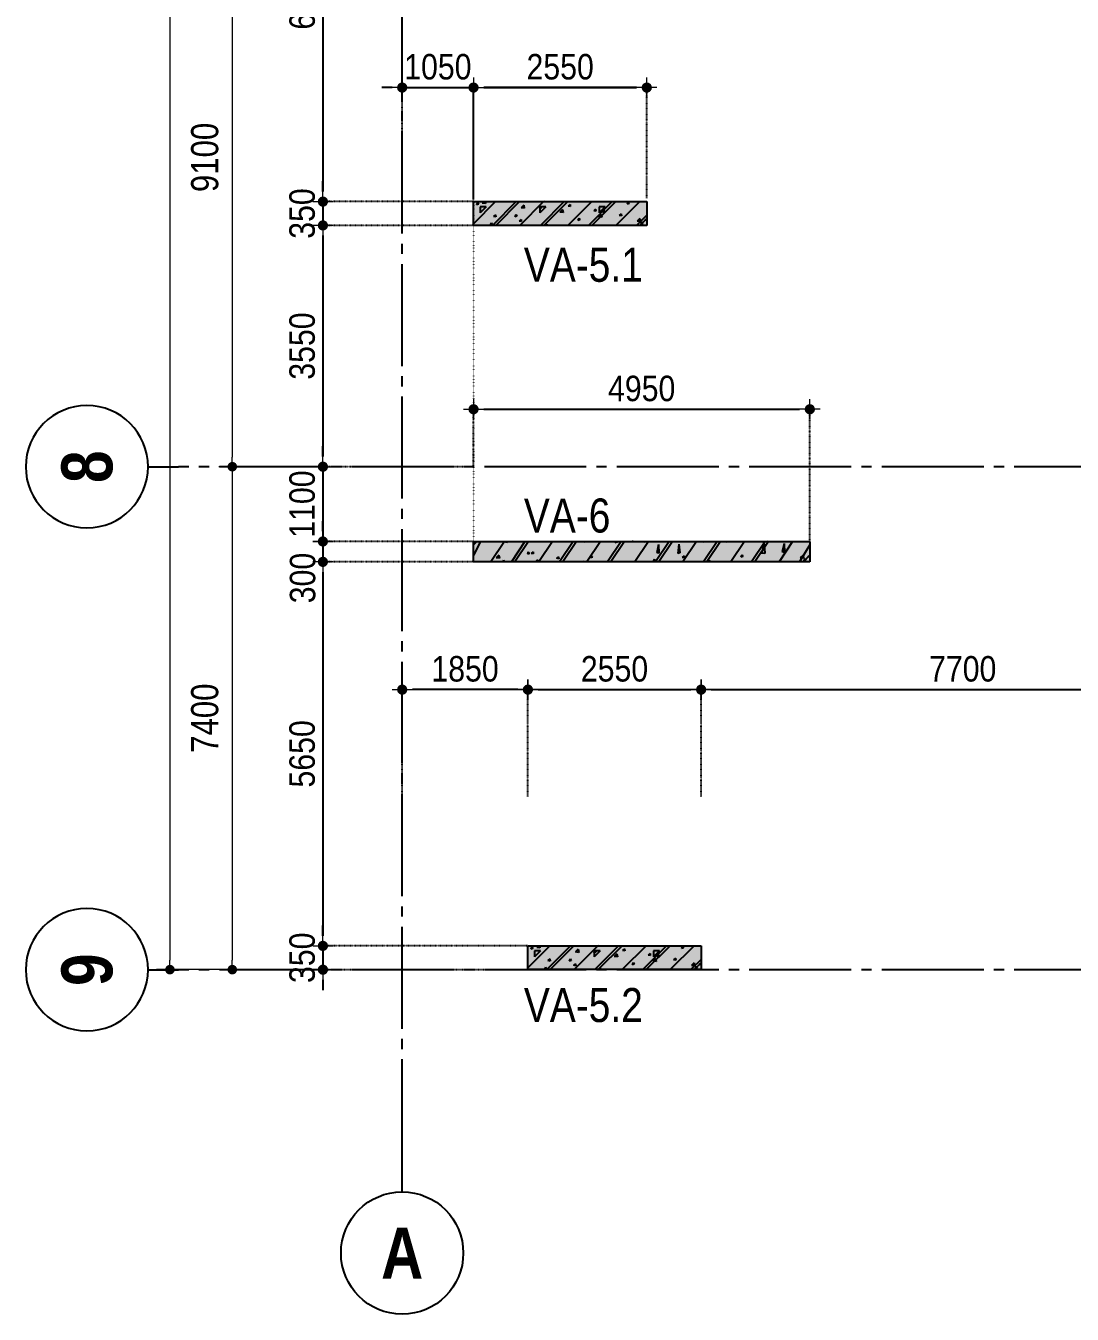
# Model space of a CAD drawing. Header units: millimetres. Extents: x -3973692 to -2843767, y 592734 to 838475.
# Drawn here: x -3154036 to -3138633, y 695162 to 714118 of the extents above; entities that cross this region are included whole.
import ezdxf
from ezdxf.enums import TextEntityAlignment as Align

# ---------------------------------------------------------------- set-up
doc = ezdxf.new("R2010")
doc.units = ezdxf.units.MM
doc.header["$MEASUREMENT"] = 0
doc.header["$PDMODE"] = 3
doc.header["$PDSIZE"] = -20
for name, pattern in [('CHG_XX_Luoi truc-Block A$0$MB_Luoi truc-150-TWA$0$Center101', [13, 10, -1, 1, -1]), ('DIVIDE2', [15.875, 6.35, -3.175, 0, -3.175, 0, -3.175]), ('DOT2', [0.125, 0, -0.125]), ('HIDDEN5', [2.8375, 1.25, -1.5875])]:
    doc.linetypes.add(name, pattern=pattern)
doc.layers.get('0').update_dxf_attribs({"lineweight": 9})
doc.layers.get('Defpoints').update_dxf_attribs({"color": 10, "lineweight": 0})
for name, color, linetype, lineweight in [("'S_General_Dim_1", 1, 'Continuous', 18), ("'S_General_Divide_3 Intermediate", 3, 'DIVIDE2', 40), ('CHG_XX_Cot_Block A-T4-7$0$DBAO', 3, 'Continuous', 13), ('CHG_XX_Luoi truc-Block A$0$Dim 200', 1, 'Continuous', 5), ('TEXT', 7, 'Continuous', 15)]:
    doc.layers.add(name, color=color, linetype=linetype, lineweight=lineweight)
for name, color, linetype in [('CHG_XX_Cot_Block A-T4-7$0$mb_cot tang 9-13 twa$0$Concrete Hatch', 218, 'Continuous'), ('CHG_XX_Cot_Block A-T4-7$0$mb_cot tang 9-13 twa$0$Concrete Line', 6, 'Continuous'), ('CHG_XX_Cot_Block A-T4-7$0$mb_cot tang 9-13 twa$0$Concrete Solid', 216, 'Continuous'), ('CHG_XX_Luoi truc-Block A$0$MB_Luoi truc-150-TWA$0$Grid', 34, 'Continuous'), ('CHG_XX_Luoi truc-Block A$0$MB_Luoi truc-150-TWA$0$Grid Line', 251, 'CHG_XX_Luoi truc-Block A$0$MB_Luoi truc-150-TWA$0$Center101'), ('dim', 1, 'Continuous')]:
    doc.layers.add(name, color=color, linetype=linetype)
doc.styles.add('arial', font='arial.ttf', dxfattribs={"width": 0.85})
doc.styles.add('CHG_XX_Luoi truc-Block A$0$MB_Luoi truc-150-TWA$0$Grid A-F$0$VNI-HelveCB', font='')
doc.styles.add('CHG_XX_Luoi truc-Block A$0$Star-HelCon', font='')
doc.styles.add('TTP-HelCon', font='')
doc.styles.get('CHG_XX_Luoi truc-Block A$0$MB_Luoi truc-150-TWA$0$Grid A-F$0$VNI-HelveCB').set_extended_font_data('VNI-Helve-Condense', bold=True)
doc.styles.get('CHG_XX_Luoi truc-Block A$0$Star-HelCon').set_extended_font_data('VNI-Helve-Condense')
doc.styles.get('TTP-HelCon').set_extended_font_data('VNI-Helve-Condense')
doc.dimstyles.new('150', dxfattribs={"dimscale": 150, "dimtxt": 2.5, "dimasz": 1, "dimexe": 0, "dimexo": 0, "dimgap": 0.75, "dimtad": 1, "dimdec": 0, "dimzin": 9, "dimdsep": 46, "dimtxsty": 'arial', "dimblk1": 'DIMDOT', "dimblk2": 'DIMDOT', "dimsah": 1, "dimcen": 2, "dimdle": 3, "dimclre": 8, "dimclrt": 2, "dimadec": 0, "dimazin": 0, "dimtfac": 1, "dimtdec": 0, "dimtix": 1, "dimtmove": 2, "dimatfit": 3, "dimldrblk": 'DIMPIJL', "dimfxl": 1, "dimtvp": 1.8, "dimtolj": 1, "dimtzin": 0, "dimarcsym": 0})
doc.dimstyles.new('CHG_XX_Luoi truc-Block A$0$Dim 200', dxfattribs={"dimscale": 200, "dimtxt": 2, "dimasz": 0.7, "dimexe": 1, "dimexo": 1, "dimgap": 1, "dimtad": 1, "dimdec": 0, "dimzin": 12, "dimdsep": 46, "dimtxsty": 'CHG_XX_Luoi truc-Block A$0$Star-HelCon', "dimblk": 'CHG_XX_Luoi truc-Block A$0$_Dot', "dimcen": 1, "dimclrd": 256, "dimclre": 256, "dimclrt": 3, "dimadec": 0, "dimazin": 0, "dimtfac": 1, "dimtdec": 0, "dimtix": 1, "dimtmove": 2, "dimatfit": 3, "dimldrblk": 'CHG_XX_Luoi truc-Block A$0$HTT Arrow 30', "dimfxl": 1, "dimtolj": 1, "dimtzin": 0, "dimarcsym": 0})

# ---------------------------------------------------------------- blocks, each defined once
blk = doc.blocks.new('*U3015')
at = {"layer": 'CHG_XX_Luoi truc-Block A$0$MB_Luoi truc-150-TWA$0$Grid', "lineweight": -2}
blk.add_line((0, -3), (0, 0), dxfattribs=at)
blk.add_circle((0, -9), 6, dxfattribs=at)
at = {"layer": 'CHG_XX_Luoi truc-Block A$0$MB_Luoi truc-150-TWA$0$Grid Line'}
blk.add_line((0, 0), (0, 467), dxfattribs=at)
at = {"layer": 'CHG_XX_Luoi truc-Block A$0$MB_Luoi truc-150-TWA$0$Grid', "lineweight": -2, "style": 'CHG_XX_Luoi truc-Block A$0$MB_Luoi truc-150-TWA$0$Grid A-F$0$VNI-HelveCB'}
for tag, p in [('GRIDSUB', (0, 476)), ('GRID', (0, -9))]:
    blk.add_attdef(tag, text='', height=5, dxfattribs=at).set_placement(p, align=Align.MIDDLE)
blk = doc.blocks.new('CHG_XX_Luoi truc-Block A$0$_Dot')
at = {"color": 0, "linetype": 'ByBlock', "lineweight": -2}
blk.add_line((-0.5, 0), (-1, 0), dxfattribs=at)
at = {"color": 0, "linetype": 'ByBlock', "const_width": 0.5}
blk.add_lwpolyline([(-0.25, 0, 1), (0.25, 0, 1)], format="xyb", close=True, dxfattribs=at)
blk = doc.blocks.new('*D3002')
at = {"layer": 'CHG_XX_Luoi truc-Block A$0$Dim 200', "lineweight": -2, "transparency": 16777216}
for p, q in [((-1678, 106760), (-2700, 106760)), ((-2500, 106620), (-2500, 97800)), ((-1678, 97660), (-2700, 97660))]:
    blk.add_line(p, q, dxfattribs=at)
at = {"layer": 'Defpoints', "color": 0, "transparency": 16777216}
for p in [(-1478, 106760), (-2500, 97660), (-1478, 97660)]:
    blk.add_point(p, dxfattribs=at)
at = {"layer": 'CHG_XX_Luoi truc-Block A$0$Dim 200', "lineweight": -2, "transparency": 16777216, "xscale": 140, "yscale": 140, "zscale": 140}
for p, rotation in [((-2500, 106760), 90), ((-2500, 97660), 270)]:
    blk.add_blockref('CHG_XX_Luoi truc-Block A$0$_Dot', p, dxfattribs=dict(at, rotation=rotation))
at = {"layer": 'CHG_XX_Luoi truc-Block A$0$Dim 200', "color": 3, "transparency": 16777216, "insert": (-2904, 102210), "char_height": 400, "attachment_point": 5, "rotation": 90, "style": 'CHG_XX_Luoi truc-Block A$0$Star-HelCon'}
blk.add_mtext('\\A1;9100', dxfattribs=at)
blk = doc.blocks.new('CHG_XX_Luoi truc-Block A$0$HTT Arrow 30')
blk.add_hatch(color=256).paths.add_polyline_path([(-2.5, 0.375), (-2.5, -0.375), (0, 0)])
at = {"color": 0, "linetype": 'ByBlock', "lineweight": -2}
for p, q in [((0, 0), (-2.5, 0.375)), ((-2.5, -0.375), (-2.5, 0.375)), ((0, 0), (-2.5, -0.375))]:
    blk.add_line(p, q, dxfattribs=at)
blk = doc.blocks.new('*D3003')
at = {"layer": 'CHG_XX_Luoi truc-Block A$0$Dim 200', "lineweight": -2, "transparency": 16777216}
for p, q in [((-1678, 97660), (-2700, 97660)), ((-2500, 97520), (-2500, 90400)), ((-1678, 90260), (-2700, 90260))]:
    blk.add_line(p, q, dxfattribs=at)
at = {"layer": 'Defpoints', "color": 0, "transparency": 16777216}
for p in [(-1478, 97660), (-2500, 90260), (-1478, 90260)]:
    blk.add_point(p, dxfattribs=at)
at = {"layer": 'CHG_XX_Luoi truc-Block A$0$Dim 200', "lineweight": -2, "transparency": 16777216, "xscale": 140, "yscale": 140, "zscale": 140}
for p, rotation in [((-2500, 97660), 90), ((-2500, 90260), 270)]:
    blk.add_blockref('CHG_XX_Luoi truc-Block A$0$_Dot', p, dxfattribs=dict(at, rotation=rotation))
at = {"layer": 'CHG_XX_Luoi truc-Block A$0$Dim 200', "color": 3, "transparency": 16777216, "insert": (-2904, 93960), "char_height": 400, "attachment_point": 5, "rotation": 90, "style": 'CHG_XX_Luoi truc-Block A$0$Star-HelCon'}
blk.add_mtext('\\A1;7400', dxfattribs=at)
blk = doc.blocks.new('*D3004')
at = {"layer": 'CHG_XX_Luoi truc-Block A$0$Dim 200', "lineweight": -2, "transparency": 16777216}
for p, q in [((-2389, 152260), (-3618, 152260)), ((-3418, 152120), (-3418, 90400)), ((-2354, 90260), (-3618, 90260))]:
    blk.add_line(p, q, dxfattribs=at)
at = {"layer": 'Defpoints', "color": 0, "transparency": 16777216}
for p in [(-2189, 152260), (-3418, 90260), (-2154, 90260)]:
    blk.add_point(p, dxfattribs=at)
at = {"layer": 'CHG_XX_Luoi truc-Block A$0$Dim 200', "lineweight": -2, "transparency": 16777216, "xscale": 140, "yscale": 140, "zscale": 140}
for p, rotation in [((-3418, 152260), 90), ((-3418, 90260), 270)]:
    blk.add_blockref('CHG_XX_Luoi truc-Block A$0$_Dot', p, dxfattribs=dict(at, rotation=rotation))
at = {"layer": 'CHG_XX_Luoi truc-Block A$0$Dim 200', "color": 3, "transparency": 16777216, "insert": (-3823, 121260), "char_height": 400, "attachment_point": 5, "rotation": 90, "style": 'CHG_XX_Luoi truc-Block A$0$Star-HelCon'}
blk.add_mtext('\\A1;62000', dxfattribs=at)
blk = doc.blocks.new('*U3014')
at = {"layer": 'CHG_XX_Luoi truc-Block A$0$MB_Luoi truc-150-TWA$0$Grid', "lineweight": -2}
blk.add_line((0, 407), (0, 404), dxfattribs=at)
blk.add_circle((0, 413), 6, dxfattribs=at)
at = {"layer": 'CHG_XX_Luoi truc-Block A$0$MB_Luoi truc-150-TWA$0$Grid Line'}
blk.add_line((0, 0), (0, 404), dxfattribs=at)
at = {"layer": 'CHG_XX_Luoi truc-Block A$0$MB_Luoi truc-150-TWA$0$Grid', "lineweight": -2, "style": 'CHG_XX_Luoi truc-Block A$0$MB_Luoi truc-150-TWA$0$Grid A-F$0$VNI-HelveCB'}
for tag, p in [('GRIDSUB', (0, 413)), ('GRID', (0, -9))]:
    blk.add_attdef(tag, text='', height=5, dxfattribs=at).set_placement(p, align=Align.MIDDLE)
blk = doc.blocks.new('a')
at = {"layer": 'TEXT', "color": 3, "style": 'TTP-HelCon'}
for s, p in [('VA-5.1', (1791, -51869)), ('VA-6', (1791, -55558)), ('VA-5.2', (1791, -62760))]:
    blk.add_text(s, height=500, dxfattribs=at).set_placement(p)
blk = doc.blocks.new('DIMDOT')
for p, q in [((1, 0), (-1, 0)), ((0, -1), (0, 1))]:
    blk.add_line(p, q)
at = {"const_width": 0.5}
blk.add_lwpolyline([(-0.25, 0, 1), (0.25, 0, 1)], format="xyb", close=True, dxfattribs=at)
blk = doc.blocks.new('*D633')
at = {"layer": "'S_General_Dim_1", "color": 8, "linetype": 'HIDDEN5', "lineweight": -2, "transparency": 16777216}
for p, q in [((-3148495, 717581), (-3149662, 717581)), ((-3147445, 711531), (-3149662, 711531))]:
    blk.add_line(p, q, dxfattribs=at)
at = {"layer": "'S_General_Dim_1", "color": 0, "lineweight": -2, "transparency": 16777216}
blk.add_line((-3149662, 717431), (-3149662, 711681), dxfattribs=at)
at = {"layer": 'Defpoints', "color": 0, "transparency": 16777216}
for p in [(-3148495, 717581), (-3149662, 711531), (-3147445, 711531)]:
    blk.add_point(p, dxfattribs=at)
at = {"layer": "'S_General_Dim_1", "color": 0, "lineweight": -2, "transparency": 16777216, "xscale": 150, "yscale": 150, "zscale": 150}
for p, rotation in [((-3149662, 717581), 90), ((-3149662, 711531), 270)]:
    blk.add_blockref('DIMDOT', p, dxfattribs=dict(at, rotation=rotation))
at = {"layer": "'S_General_Dim_1", "color": 2, "transparency": 16777216, "insert": (-3149966, 714556), "char_height": 375, "attachment_point": 5, "rotation": 90, "style": 'arial'}
blk.add_mtext('\\A1;6050', dxfattribs=at)
blk = doc.blocks.new('DIMPIJL')
at = {"linetype": 'ByBlock'}
blk.add_solid([(-2.5, 0.42), (-2.5, -0.42), (0, 0)], dxfattribs=at)
blk = doc.blocks.new('*D634')
at = {"layer": "'S_General_Dim_1", "color": 0, "lineweight": -2, "transparency": 16777216}
for p, q in [((-3149662, 711681), (-3149662, 711831)), ((-3149662, 711531), (-3149662, 711181)), ((-3149662, 711031), (-3149662, 710881))]:
    blk.add_line(p, q, dxfattribs=at)
at = {"layer": "'S_General_Dim_1", "color": 8, "linetype": 'HIDDEN5', "lineweight": -2, "transparency": 16777216}
for p, q in [((-3147445, 711531), (-3149662, 711531)), ((-3147445, 711181), (-3149662, 711181))]:
    blk.add_line(p, q, dxfattribs=at)
at = {"layer": 'Defpoints', "color": 0, "transparency": 16777216}
for p in [(-3147445, 711531), (-3149662, 711181), (-3147445, 711181)]:
    blk.add_point(p, dxfattribs=at)
at = {"layer": "'S_General_Dim_1", "color": 0, "lineweight": -2, "transparency": 16777216, "xscale": 150, "yscale": 150, "zscale": 150}
for p, rotation in [((-3149662, 711531), 270), ((-3149662, 711181), 90)]:
    blk.add_blockref('DIMDOT', p, dxfattribs=dict(at, rotation=rotation))
at = {"layer": "'S_General_Dim_1", "color": 2, "transparency": 16777216, "insert": (-3149966, 711356), "char_height": 375, "attachment_point": 5, "rotation": 90, "style": 'arial'}
blk.add_mtext('\\A1;350', dxfattribs=at)
blk = doc.blocks.new('*D635')
at = {"layer": "'S_General_Dim_1", "color": 8, "linetype": 'HIDDEN5', "lineweight": -2, "transparency": 16777216}
for p, q in [((-3147445, 711181), (-3149662, 711181)), ((-3147445, 707631), (-3149662, 707631))]:
    blk.add_line(p, q, dxfattribs=at)
at = {"layer": "'S_General_Dim_1", "color": 0, "lineweight": -2, "transparency": 16777216}
blk.add_line((-3149662, 711031), (-3149662, 707781), dxfattribs=at)
at = {"layer": 'Defpoints', "color": 0, "transparency": 16777216}
for p in [(-3147445, 711181), (-3149662, 707631), (-3147445, 707631)]:
    blk.add_point(p, dxfattribs=at)
at = {"layer": "'S_General_Dim_1", "color": 0, "lineweight": -2, "transparency": 16777216, "xscale": 150, "yscale": 150, "zscale": 150}
for p, rotation in [((-3149662, 711181), 90), ((-3149662, 707631), 270)]:
    blk.add_blockref('DIMDOT', p, dxfattribs=dict(at, rotation=rotation))
at = {"layer": "'S_General_Dim_1", "color": 2, "transparency": 16777216, "insert": (-3149966, 709406), "char_height": 375, "attachment_point": 5, "rotation": 90, "style": 'arial'}
blk.add_mtext('\\A1;3550', dxfattribs=at)
blk = doc.blocks.new('*D636')
at = {"layer": "'S_General_Dim_1", "color": 0, "lineweight": -2, "transparency": 16777216}
for p, q in [((-3149662, 707781), (-3149662, 707931)), ((-3149662, 707631), (-3149662, 706531)), ((-3149662, 706381), (-3149662, 706231))]:
    blk.add_line(p, q, dxfattribs=at)
at = {"layer": "'S_General_Dim_1", "color": 8, "linetype": 'HIDDEN5', "lineweight": -2, "transparency": 16777216}
for p, q in [((-3147445, 707631), (-3149662, 707631)), ((-3147445, 706531), (-3149662, 706531))]:
    blk.add_line(p, q, dxfattribs=at)
at = {"layer": 'Defpoints', "color": 0, "transparency": 16777216}
for p in [(-3147445, 707631), (-3149662, 706531), (-3147445, 706531)]:
    blk.add_point(p, dxfattribs=at)
at = {"layer": "'S_General_Dim_1", "color": 0, "lineweight": -2, "transparency": 16777216, "xscale": 150, "yscale": 150, "zscale": 150}
for p, rotation in [((-3149662, 707631), 270), ((-3149662, 706531), 90)]:
    blk.add_blockref('DIMDOT', p, dxfattribs=dict(at, rotation=rotation))
at = {"layer": "'S_General_Dim_1", "color": 2, "transparency": 16777216, "insert": (-3149966, 707081), "char_height": 375, "attachment_point": 5, "rotation": 90, "style": 'arial'}
blk.add_mtext('\\A1;1100', dxfattribs=at)
blk = doc.blocks.new('*D510')
at = {"layer": "'S_General_Dim_1", "color": 0, "lineweight": -2, "transparency": 16777216}
for p, q in [((-3149662, 706681), (-3149662, 706831)), ((-3149662, 706531), (-3149662, 706231)), ((-3149662, 706081), (-3149662, 705931))]:
    blk.add_line(p, q, dxfattribs=at)
at = {"layer": "'S_General_Dim_1", "color": 8, "linetype": 'HIDDEN5', "lineweight": -2, "transparency": 16777216}
for p, q in [((-3147445, 706531), (-3149662, 706531)), ((-3147445, 706231), (-3149662, 706231))]:
    blk.add_line(p, q, dxfattribs=at)
at = {"layer": 'Defpoints', "color": 0, "transparency": 16777216}
for p in [(-3147445, 706531), (-3149662, 706231), (-3147445, 706231)]:
    blk.add_point(p, dxfattribs=at)
at = {"layer": "'S_General_Dim_1", "color": 0, "lineweight": -2, "transparency": 16777216, "xscale": 150, "yscale": 150, "zscale": 150}
for p, rotation in [((-3149662, 706531), 270), ((-3149662, 706231), 90)]:
    blk.add_blockref('DIMDOT', p, dxfattribs=dict(at, rotation=rotation))
at = {"layer": "'S_General_Dim_1", "color": 2, "transparency": 16777216, "insert": (-3149959, 705993), "char_height": 375, "attachment_point": 5, "rotation": 90, "style": 'arial'}
blk.add_mtext('\\A1;300', dxfattribs=at)
blk = doc.blocks.new('*D511')
at = {"layer": "'S_General_Dim_1", "color": 8, "linetype": 'HIDDEN5', "lineweight": -2, "transparency": 16777216}
for p, q in [((-3147445, 706231), (-3149662, 706231)), ((-3146645, 700581), (-3149662, 700581))]:
    blk.add_line(p, q, dxfattribs=at)
at = {"layer": "'S_General_Dim_1", "color": 0, "lineweight": -2, "transparency": 16777216}
blk.add_line((-3149662, 706081), (-3149662, 700731), dxfattribs=at)
at = {"layer": 'Defpoints', "color": 0, "transparency": 16777216}
for p in [(-3147445, 706231), (-3149662, 700581), (-3146645, 700581)]:
    blk.add_point(p, dxfattribs=at)
at = {"layer": "'S_General_Dim_1", "color": 0, "lineweight": -2, "transparency": 16777216, "xscale": 150, "yscale": 150, "zscale": 150}
for p, rotation in [((-3149662, 706231), 90), ((-3149662, 700581), 270)]:
    blk.add_blockref('DIMDOT', p, dxfattribs=dict(at, rotation=rotation))
at = {"layer": "'S_General_Dim_1", "color": 2, "transparency": 16777216, "insert": (-3149966, 703406), "char_height": 375, "attachment_point": 5, "rotation": 90, "style": 'arial'}
blk.add_mtext('\\A1;5650', dxfattribs=at)
blk = doc.blocks.new('*D512')
at = {"layer": "'S_General_Dim_1", "color": 0, "lineweight": -2, "transparency": 16777216}
for p, q in [((-3149662, 700731), (-3149662, 700881)), ((-3149662, 700581), (-3149662, 700231)), ((-3149662, 700081), (-3149662, 699931))]:
    blk.add_line(p, q, dxfattribs=at)
at = {"layer": "'S_General_Dim_1", "color": 8, "linetype": 'HIDDEN5', "lineweight": -2, "transparency": 16777216}
for p, q in [((-3146645, 700581), (-3149662, 700581)), ((-3146645, 700231), (-3149662, 700231))]:
    blk.add_line(p, q, dxfattribs=at)
at = {"layer": 'Defpoints', "color": 0, "transparency": 16777216}
for p in [(-3146645, 700581), (-3149662, 700231), (-3146645, 700231)]:
    blk.add_point(p, dxfattribs=at)
at = {"layer": "'S_General_Dim_1", "color": 0, "lineweight": -2, "transparency": 16777216, "xscale": 150, "yscale": 150, "zscale": 150}
for p, rotation in [((-3149662, 700581), 270), ((-3149662, 700231), 90)]:
    blk.add_blockref('DIMDOT', p, dxfattribs=dict(at, rotation=rotation))
at = {"layer": "'S_General_Dim_1", "color": 2, "transparency": 16777216, "insert": (-3149966, 700406), "char_height": 375, "attachment_point": 5, "rotation": 90, "style": 'arial'}
blk.add_mtext('\\A1;350', dxfattribs=at)
blk = doc.blocks.new('*D513')
at = {"layer": "'S_General_Dim_1", "color": 8, "linetype": 'HIDDEN5', "lineweight": -2, "transparency": 16777216}
for p, q in [((-3146645, 702781), (-3146645, 704351)), ((-3144095, 702781), (-3144095, 704351))]:
    blk.add_line(p, q, dxfattribs=at)
at = {"layer": "'S_General_Dim_1", "color": 0, "lineweight": -2, "transparency": 16777216}
blk.add_line((-3146495, 704351), (-3144245, 704351), dxfattribs=at)
at = {"layer": 'Defpoints', "color": 0, "transparency": 16777216}
for p in [(-3144095, 704351), (-3146645, 702781), (-3144095, 702781)]:
    blk.add_point(p, dxfattribs=at)
at = {"layer": "'S_General_Dim_1", "color": 0, "lineweight": -2, "transparency": 16777216, "xscale": 150, "yscale": 150, "zscale": 150, "rotation": 180}
blk.add_blockref('DIMDOT', (-3146645, 704351), dxfattribs=at)
at = {"layer": "'S_General_Dim_1", "color": 0, "lineweight": -2, "transparency": 16777216, "xscale": 150, "yscale": 150, "zscale": 150}
blk.add_blockref('DIMDOT', (-3144095, 704351), dxfattribs=at)
at = {"layer": "'S_General_Dim_1", "color": 2, "transparency": 16777216, "insert": (-3145370, 704655), "char_height": 375, "attachment_point": 5, "style": 'arial'}
blk.add_mtext('\\A1;2550', dxfattribs=at)
blk = doc.blocks.new('*D514')
at = {"layer": "'S_General_Dim_1", "color": 8, "linetype": 'HIDDEN5', "lineweight": -2, "transparency": 16777216}
for p, q in [((-3148495, 702781), (-3148495, 704351)), ((-3146645, 702781), (-3146645, 704351))]:
    blk.add_line(p, q, dxfattribs=at)
at = {"layer": "'S_General_Dim_1", "color": 0, "lineweight": -2, "transparency": 16777216}
blk.add_line((-3146795, 704351), (-3148345, 704351), dxfattribs=at)
at = {"layer": 'Defpoints', "color": 0, "transparency": 16777216}
for p in [(-3148495, 704351), (-3148495, 702781), (-3146645, 702781)]:
    blk.add_point(p, dxfattribs=at)
at = {"layer": "'S_General_Dim_1", "color": 0, "lineweight": -2, "transparency": 16777216, "xscale": 150, "yscale": 150, "zscale": 150, "rotation": 180}
blk.add_blockref('DIMDOT', (-3148495, 704351), dxfattribs=at)
at = {"layer": "'S_General_Dim_1", "color": 0, "lineweight": -2, "transparency": 16777216, "xscale": 150, "yscale": 150, "zscale": 150}
blk.add_blockref('DIMDOT', (-3146645, 704351), dxfattribs=at)
at = {"layer": "'S_General_Dim_1", "color": 2, "transparency": 16777216, "insert": (-3147570, 704655), "char_height": 375, "attachment_point": 5, "style": 'arial'}
blk.add_mtext('\\A1;1850', dxfattribs=at)
blk = doc.blocks.new('*D521')
at = {"layer": "'S_General_Dim_1", "color": 0, "lineweight": -2, "transparency": 16777216}
for p, q in [((-3148645, 713209), (-3148795, 713209)), ((-3148495, 713209), (-3147445, 713209)), ((-3147295, 713209), (-3147145, 713209))]:
    blk.add_line(p, q, dxfattribs=at)
at = {"layer": "'S_General_Dim_1", "color": 8, "linetype": 'HIDDEN5', "lineweight": -2, "transparency": 16777216}
for p, q in [((-3148495, 711840), (-3148495, 713209)), ((-3147445, 711531), (-3147445, 713209))]:
    blk.add_line(p, q, dxfattribs=at)
at = {"layer": 'Defpoints', "color": 0, "transparency": 16777216}
for p in [(-3147445, 713209), (-3148495, 711840), (-3147445, 711531)]:
    blk.add_point(p, dxfattribs=at)
at = {"layer": "'S_General_Dim_1", "color": 0, "lineweight": -2, "transparency": 16777216, "xscale": 150, "yscale": 150, "zscale": 150}
blk.add_blockref('DIMDOT', (-3148495, 713209), dxfattribs=at)
at = {"layer": "'S_General_Dim_1", "color": 0, "lineweight": -2, "transparency": 16777216, "xscale": 150, "yscale": 150, "zscale": 150, "rotation": 180}
blk.add_blockref('DIMDOT', (-3147445, 713209), dxfattribs=at)
at = {"layer": "'S_General_Dim_1", "color": 2, "transparency": 16777216, "insert": (-3147970, 713513), "char_height": 375, "attachment_point": 5, "style": 'arial'}
blk.add_mtext('\\A1;1050', dxfattribs=at)
blk = doc.blocks.new('*D522')
at = {"layer": "'S_General_Dim_1", "color": 8, "linetype": 'HIDDEN5', "lineweight": -2, "transparency": 16777216}
for p, q in [((-3147445, 711531), (-3147445, 713209)), ((-3144895, 711581), (-3144895, 713209))]:
    blk.add_line(p, q, dxfattribs=at)
at = {"layer": "'S_General_Dim_1", "color": 0, "lineweight": -2, "transparency": 16777216}
blk.add_line((-3147295, 713209), (-3145045, 713209), dxfattribs=at)
at = {"layer": 'Defpoints', "color": 0, "transparency": 16777216}
for p in [(-3144895, 713209), (-3147445, 711531), (-3144895, 711581)]:
    blk.add_point(p, dxfattribs=at)
at = {"layer": "'S_General_Dim_1", "color": 0, "lineweight": -2, "transparency": 16777216, "xscale": 150, "yscale": 150, "zscale": 150, "rotation": 180}
blk.add_blockref('DIMDOT', (-3147445, 713209), dxfattribs=at)
at = {"layer": "'S_General_Dim_1", "color": 0, "lineweight": -2, "transparency": 16777216, "xscale": 150, "yscale": 150, "zscale": 150}
blk.add_blockref('DIMDOT', (-3144895, 713209), dxfattribs=at)
at = {"layer": "'S_General_Dim_1", "color": 2, "transparency": 16777216, "insert": (-3146170, 713513), "char_height": 375, "attachment_point": 5, "style": 'arial'}
blk.add_mtext('\\A1;2550', dxfattribs=at)
blk = doc.blocks.new('*D523')
at = {"layer": "'S_General_Dim_1", "color": 8, "linetype": 'HIDDEN5', "lineweight": -2, "transparency": 16777216}
for p, q in [((-3147445, 711581), (-3147445, 713209)), ((-3144895, 711581), (-3144895, 713209))]:
    blk.add_line(p, q, dxfattribs=at)
at = {"layer": "'S_General_Dim_1", "color": 0, "lineweight": -2, "transparency": 16777216}
blk.add_line((-3145045, 713209), (-3147295, 713209), dxfattribs=at)
at = {"layer": 'Defpoints', "color": 0, "transparency": 16777216}
for p in [(-3147445, 713209), (-3147445, 711581), (-3144895, 711581)]:
    blk.add_point(p, dxfattribs=at)
at = {"layer": "'S_General_Dim_1", "color": 0, "lineweight": -2, "transparency": 16777216, "xscale": 150, "yscale": 150, "zscale": 150, "rotation": 180}
blk.add_blockref('DIMDOT', (-3147445, 713209), dxfattribs=at)
at = {"layer": "'S_General_Dim_1", "color": 0, "lineweight": -2, "transparency": 16777216, "xscale": 150, "yscale": 150, "zscale": 150}
blk.add_blockref('DIMDOT', (-3144895, 713209), dxfattribs=at)
at = {"layer": "'S_General_Dim_1", "color": 2, "transparency": 16777216, "insert": (-3146170, 713513), "char_height": 375, "attachment_point": 5, "style": 'arial'}
blk.add_mtext('\\A1;2550', dxfattribs=at)
blk = doc.blocks.new('*D524')
at = {"layer": "'S_General_Dim_1", "color": 8, "linetype": 'HIDDEN5', "lineweight": -2, "transparency": 16777216}
for p, q in [((-3147445, 707631), (-3147445, 708476)), ((-3142495, 706531), (-3142495, 708476))]:
    blk.add_line(p, q, dxfattribs=at)
at = {"layer": "'S_General_Dim_1", "color": 0, "lineweight": -2, "transparency": 16777216}
blk.add_line((-3147295, 708476), (-3142645, 708476), dxfattribs=at)
at = {"layer": 'Defpoints', "color": 0, "transparency": 16777216}
for p in [(-3142495, 708476), (-3147445, 707631), (-3142495, 706531)]:
    blk.add_point(p, dxfattribs=at)
at = {"layer": "'S_General_Dim_1", "color": 0, "lineweight": -2, "transparency": 16777216, "xscale": 150, "yscale": 150, "zscale": 150, "rotation": 180}
blk.add_blockref('DIMDOT', (-3147445, 708476), dxfattribs=at)
at = {"layer": "'S_General_Dim_1", "color": 0, "lineweight": -2, "transparency": 16777216, "xscale": 150, "yscale": 150, "zscale": 150}
blk.add_blockref('DIMDOT', (-3142495, 708476), dxfattribs=at)
at = {"layer": "'S_General_Dim_1", "color": 2, "transparency": 16777216, "insert": (-3144970, 708780), "char_height": 375, "attachment_point": 5, "style": 'arial'}
blk.add_mtext('\\A1;4950', dxfattribs=at)
blk = doc.blocks.new('*D526')
at = {"layer": "'S_General_Dim_1", "color": 8, "linetype": 'HIDDEN5', "lineweight": -2, "transparency": 16777216}
for p, q in [((-3144095, 702781), (-3144095, 704351)), ((-3136395, 702781), (-3136395, 704351))]:
    blk.add_line(p, q, dxfattribs=at)
at = {"layer": "'S_General_Dim_1", "color": 0, "lineweight": -2, "transparency": 16777216}
blk.add_line((-3143945, 704351), (-3136545, 704351), dxfattribs=at)
at = {"layer": 'Defpoints', "color": 0, "transparency": 16777216}
for p in [(-3136395, 704351), (-3144095, 702781), (-3136395, 702781)]:
    blk.add_point(p, dxfattribs=at)
at = {"layer": "'S_General_Dim_1", "color": 0, "lineweight": -2, "transparency": 16777216, "xscale": 150, "yscale": 150, "zscale": 150, "rotation": 180}
blk.add_blockref('DIMDOT', (-3144095, 704351), dxfattribs=at)
at = {"layer": "'S_General_Dim_1", "color": 0, "lineweight": -2, "transparency": 16777216, "xscale": 150, "yscale": 150, "zscale": 150}
blk.add_blockref('DIMDOT', (-3136395, 704351), dxfattribs=at)
at = {"layer": "'S_General_Dim_1", "color": 2, "transparency": 16777216, "insert": (-3140245, 704655), "char_height": 375, "attachment_point": 5, "style": 'arial'}
blk.add_mtext('\\A1;7700', dxfattribs=at)
blk = doc.blocks.new('CHG_XX_Luoi truc-Block A')
at = {"layer": 'CHG_XX_Luoi truc-Block A$0$MB_Luoi truc-150-TWA$0$Grid'}
ref = blk.add_blockref('*U3015', (0, 87440.7), dxfattribs=dict(at, xscale=150, yscale=150, zscale=150))
ref.add_attrib('GRID', 'A', dxfattribs={"lineweight": -2, "height": 750, "style": 'CHG_XX_Luoi truc-Block A$0$MB_Luoi truc-150-TWA$0$Grid A-F$0$VNI-HelveCB'}).set_placement((0, 86090.7), align=Align.MIDDLE)
ref = blk.add_blockref('*U3014', (57309.5, 97659.6), dxfattribs=dict(at, xscale=-150, yscale=150, zscale=150, rotation=90))
ref.add_attrib('GRIDSUB', '8', dxfattribs={"lineweight": -2, "height": 750, "rotation": 90, "style": 'CHG_XX_Luoi truc-Block A$0$MB_Luoi truc-150-TWA$0$Grid A-F$0$VNI-HelveCB'}).set_placement((-4640.5, 97659.6), align=Align.MIDDLE)
ref = blk.add_blockref('*U3014', (57309.5, 90259.6), dxfattribs=dict(at, xscale=-150, yscale=150, zscale=150, rotation=90))
ref.add_attrib('GRIDSUB', '9', dxfattribs={"lineweight": -2, "height": 750, "rotation": 90, "style": 'CHG_XX_Luoi truc-Block A$0$MB_Luoi truc-150-TWA$0$Grid A-F$0$VNI-HelveCB'}).set_placement((-4640.5, 90259.6), align=Align.MIDDLE)
at = {"layer": 'CHG_XX_Luoi truc-Block A$0$Dim 200'}
for base, p1, p2, picture, middle in [((-3418.5, 90259.6), (-2189.1, 152259.6), (-2154.2, 90259.6), '*D3004', (-3822.7, 121259.6)), ((-2500, 97659.6), (-1478.1, 106759.6), (-1478.1, 97659.6), '*D3002', (-2904.3, 102209.6)), ((-2500, 90259.6), (-1478.1, 97659.6), (-1478.1, 90259.6), '*D3003', (-2904.3, 93959.6))]:
    dim = blk.add_linear_dim(base=base, p1=p1, p2=p2, angle=90, dimstyle='CHG_XX_Luoi truc-Block A$0$Dim 200', dxfattribs=at)
    dim.commit()
    dim.dimension.update_dxf_attribs({"geometry": picture, "text_midpoint": middle})
blk = doc.blocks.new('CHG_XX_Cot_Block A-T4-7')
at = {"layer": 'CHG_XX_Cot_Block A-T4-7$0$mb_cot tang 9-13 twa$0$Concrete Solid'}
for points in [[(8016002, 1187134), (8018552, 1187134), (8018552, 1186784), (8016002, 1186784)], [(8016002, 1182134), (8020952, 1182134), (8020952, 1181834), (8016002, 1181834)], [(8016802, 1176184), (8019352, 1176184), (8019352, 1175834), (8016802, 1175834)]]:
    blk.add_hatch(color=256, dxfattribs=at).paths.add_polyline_path(points)
at = {"layer": 'CHG_XX_Cot_Block A-T4-7$0$mb_cot tang 9-13 twa$0$Concrete Hatch'}
for p, q in [((8016327, 1187134), (8016002, 1186809)), ((8016060, 1187121), (8016047, 1187086)), ((8016077, 1187096), (8016047, 1187086)), ((8016060, 1187121), (8016077, 1187096)), ((8016157, 1187134), (8016132, 1187110)), ((8016180, 1187104), (8016132, 1187110)), ((8016175, 1187134), (8016180, 1187104)), ((8016631, 1187134), (8016281, 1186784)), ((8016681, 1187134), (8016331, 1186784)), ((8017034, 1187134), (8016684, 1186784)), ((8016743, 1187083), (8016702, 1187044)), ((8016743, 1187083), (8016750, 1187038)), ((8017338, 1187134), (8016988, 1186784)), ((8017388, 1187134), (8017038, 1186784)), ((8017050, 1187131), (8017038, 1187134)), ((8017050, 1187134), (8017050, 1187131)), ((8017742, 1187134), (8017392, 1186784)), ((8017424, 1187092), (8017395, 1187068)), ((8017427, 1187062), (8017395, 1187068)), ((8017424, 1187092), (8017427, 1187062)), ((8018045, 1187134), (8017695, 1186784)), ((8018095, 1187134), (8017745, 1186784)), ((8018449, 1187134), (8018099, 1186784)), ((8018276, 1187132), (8018263, 1187097)), ((8018293, 1187107), (8018263, 1187097)), ((8018276, 1187132), (8018293, 1187107)), ((8016102, 1187059), (8016102, 1186971)), ((8016190, 1187059), (8016102, 1187059)), ((8016190, 1187059), (8016102, 1186971)), ((8016327, 1186941), (8016298, 1186917)), ((8016330, 1186911), (8016298, 1186917)), ((8016327, 1186941), (8016330, 1186911)), ((8016624, 1186944), (8016611, 1186909)), ((8016641, 1186919), (8016611, 1186909)), ((8016624, 1186944), (8016641, 1186919)), ((8016750, 1187038), (8016702, 1187044)), ((8016987, 1187066), (8016973, 1187031)), ((8017004, 1187041), (8016973, 1187031)), ((8016977, 1187059), (8016977, 1186971)), ((8017065, 1187059), (8016977, 1187059)), ((8017065, 1187059), (8016977, 1186971)), ((8016987, 1187066), (8017004, 1187041)), ((8017313, 1187016), (8017272, 1186977)), ((8017320, 1186972), (8017272, 1186977)), ((8017313, 1187016), (8017320, 1186972)), ((8017551, 1186889), (8017537, 1186854)), ((8017551, 1186889), (8017568, 1186864)), ((8017800, 1187022), (8017771, 1186998)), ((8017803, 1186993), (8017771, 1186998)), ((8017800, 1187022), (8017803, 1186993)), ((8017882, 1186950), (8017842, 1186911)), ((8017889, 1186906), (8017842, 1186911)), ((8017852, 1187059), (8017852, 1186971)), ((8017940, 1187059), (8017852, 1187059)), ((8017940, 1187059), (8017852, 1186971)), ((8017882, 1186950), (8017889, 1186906)), ((8017913, 1187011), (8017900, 1186976)), ((8017930, 1186986), (8017900, 1186976)), ((8017913, 1187011), (8017930, 1186986)), ((8018176, 1186953), (8018147, 1186929)), ((8018179, 1186923), (8018147, 1186929)), ((8018176, 1186953), (8018179, 1186923)), ((8018552, 1186934), (8018402, 1186784)), ((8018452, 1186884), (8018412, 1186845)), ((8018552, 1186884), (8018452, 1186784)), ((8018452, 1186884), (8018459, 1186839)), ((8018552, 1186884), (8018524, 1186860)), ((8016262, 1186822), (8016248, 1186787)), ((8016279, 1186797), (8016248, 1186787)), ((8016262, 1186822), (8016279, 1186797)), ((8016703, 1186872), (8016674, 1186848)), ((8016706, 1186842), (8016674, 1186848)), ((8016703, 1186872), (8016706, 1186842)), ((8017079, 1186803), (8017057, 1186784)), ((8017079, 1186803), (8017081, 1186784)), ((8017568, 1186864), (8017537, 1186854)), ((8018459, 1186839), (8018412, 1186845)), ((8018477, 1186834), (8018464, 1186799)), ((8018494, 1186809), (8018464, 1186799)), ((8018477, 1186834), (8018494, 1186809)), ((8018552, 1186854), (8018524, 1186860)), ((8016103, 1182134), (8016002, 1181933)), ((8016053, 1182134), (8016002, 1182083)), ((8016456, 1182134), (8016256, 1181834)), ((8016484, 1182134), (8016473, 1182125)), ((8016504, 1182119), (8016473, 1182125)), ((8016503, 1182134), (8016504, 1182119)), ((8016760, 1182134), (8016560, 1181834)), ((8016810, 1182134), (8016610, 1181834)), ((8016752, 1182134), (8016752, 1182121)), ((8016765, 1182134), (8016752, 1182121)), ((8016809, 1181983), (8016795, 1181948)), ((8016826, 1181958), (8016795, 1181948)), ((8016809, 1181983), (8016826, 1181958)), ((8016878, 1181980), (8016849, 1181955)), ((8016881, 1181950), (8016849, 1181955)), ((8016878, 1181980), (8016881, 1181950)), ((8017163, 1182134), (8016963, 1181834)), ((8017467, 1182134), (8017267, 1181834)), ((8017517, 1182134), (8017317, 1181834)), ((8017627, 1182134), (8017627, 1182121)), ((8017640, 1182134), (8017627, 1182121)), ((8017870, 1182134), (8017670, 1181834)), ((8018174, 1182134), (8017974, 1181834)), ((8018224, 1182134), (8018024, 1181834)), ((8018092, 1182134), (8018084, 1182114)), ((8018115, 1182124), (8018084, 1182114)), ((8018108, 1182134), (8018115, 1182124)), ((8018354, 1182131), (8018338, 1182134)), ((8018353, 1182134), (8018354, 1182131)), ((8018577, 1182134), (8018377, 1181834)), ((8018502, 1182134), (8018502, 1182121)), ((8018515, 1182134), (8018502, 1182121)), ((8018881, 1182134), (8018681, 1181834)), ((8018727, 1182091), (8018698, 1181967)), ((8018730, 1181961), (8018698, 1181967)), ((8018727, 1182091), (8018730, 1181961)), ((8018931, 1182134), (8018731, 1181834)), ((8019024, 1182094), (8019011, 1181959)), ((8019041, 1181969), (8019011, 1181959)), ((8019024, 1182094), (8019041, 1181969)), ((8019284, 1182134), (8019084, 1181834)), ((8019377, 1182134), (8019377, 1182121)), ((8019390, 1182134), (8019377, 1182121)), ((8019588, 1182134), (8019388, 1181834)), ((8019638, 1182134), (8019438, 1181834)), ((8019679, 1182134), (8019672, 1182127)), ((8019720, 1182122), (8019672, 1182127)), ((8019718, 1182134), (8019720, 1182122)), ((8019992, 1182134), (8019792, 1181834)), ((8020295, 1182134), (8020095, 1181834)), ((8020345, 1182134), (8020145, 1181834)), ((8020282, 1182100), (8020242, 1181961)), ((8020289, 1181956), (8020242, 1181961)), ((8020252, 1182134), (8020252, 1182121)), ((8020265, 1182134), (8020252, 1182121)), ((8020282, 1182100), (8020289, 1181956)), ((8020303, 1182134), (8020300, 1182126)), ((8020324, 1182134), (8020300, 1182126)), ((8020699, 1182134), (8020499, 1181834)), ((8020576, 1182103), (8020547, 1181979)), ((8020579, 1181973), (8020547, 1181979)), ((8020576, 1182103), (8020579, 1181973)), ((8020952, 1182084), (8020802, 1181834)), ((8016376, 1181930), (8016336, 1181891)), ((8016383, 1181886), (8016336, 1181891)), ((8016376, 1181930), (8016383, 1181886)), ((8016446, 1181861), (8016436, 1181834)), ((8016446, 1181861), (8016463, 1181836)), ((8016463, 1181836), (8016456, 1181834)), ((8016946, 1181864), (8016915, 1181834)), ((8016946, 1181864), (8016951, 1181834)), ((8017254, 1181910), (8017225, 1181886)), ((8017257, 1181880), (8017225, 1181886)), ((8017254, 1181910), (8017257, 1181880)), ((8017630, 1181841), (8017622, 1181834)), ((8017630, 1181841), (8017631, 1181834)), ((8017735, 1181927), (8017722, 1181892)), ((8017752, 1181903), (8017722, 1181892)), ((8017735, 1181927), (8017752, 1181903)), ((8018662, 1181872), (8018648, 1181837)), ((8018679, 1181847), (8018648, 1181837)), ((8018662, 1181872), (8018679, 1181847)), ((8019103, 1181922), (8019074, 1181898)), ((8019106, 1181892), (8019074, 1181898)), ((8019103, 1181922), (8019106, 1181892)), ((8019479, 1181853), (8019457, 1181834)), ((8019479, 1181853), (8019481, 1181834)), ((8019951, 1181939), (8019937, 1181904)), ((8019968, 1181914), (8019937, 1181904)), ((8019951, 1181939), (8019968, 1181914)), ((8020852, 1181934), (8020812, 1181895)), ((8020859, 1181889), (8020812, 1181895)), ((8020952, 1181934), (8020852, 1181834)), ((8020852, 1181934), (8020859, 1181889)), ((8020877, 1181884), (8020864, 1181849)), ((8020894, 1181859), (8020864, 1181849)), ((8020877, 1181884), (8020894, 1181859)), ((8020952, 1181934), (8020924, 1181910)), ((8020952, 1181904), (8020924, 1181910)), ((8017127, 1176184), (8016802, 1175859)), ((8016860, 1176171), (8016847, 1176136)), ((8016877, 1176146), (8016847, 1176136)), ((8016860, 1176171), (8016877, 1176146)), ((8016902, 1176109), (8016902, 1176021)), ((8016990, 1176109), (8016902, 1176109)), ((8016990, 1176109), (8016902, 1176021)), ((8016957, 1176184), (8016932, 1176160)), ((8016980, 1176154), (8016932, 1176160)), ((8016975, 1176184), (8016980, 1176154)), ((8017431, 1176184), (8017081, 1175834)), ((8017481, 1176184), (8017131, 1175834)), ((8017834, 1176184), (8017484, 1175834)), ((8017543, 1176133), (8017502, 1176094)), ((8017550, 1176088), (8017502, 1176094)), ((8017543, 1176133), (8017550, 1176088)), ((8017787, 1176116), (8017773, 1176081)), ((8017804, 1176091), (8017773, 1176081)), ((8017777, 1176109), (8017777, 1176021)), ((8017865, 1176109), (8017777, 1176109)), ((8017865, 1176109), (8017777, 1176021)), ((8017787, 1176116), (8017804, 1176091)), ((8018138, 1176184), (8017788, 1175834)), ((8018188, 1176184), (8017838, 1175834)), ((8017850, 1176181), (8017838, 1176184)), ((8017850, 1176184), (8017850, 1176181)), ((8018542, 1176184), (8018192, 1175834)), ((8018224, 1176142), (8018195, 1176118)), ((8018227, 1176112), (8018195, 1176118)), ((8018224, 1176142), (8018227, 1176112)), ((8018845, 1176184), (8018495, 1175834)), ((8018895, 1176184), (8018545, 1175834)), ((8018600, 1176072), (8018571, 1176048)), ((8018600, 1176072), (8018603, 1176043)), ((8018652, 1176109), (8018652, 1176021)), ((8018740, 1176109), (8018652, 1176109)), ((8018740, 1176109), (8018652, 1176021)), ((8019249, 1176184), (8018899, 1175834)), ((8019076, 1176182), (8019063, 1176147)), ((8019093, 1176157), (8019063, 1176147)), ((8019076, 1176182), (8019093, 1176157)), ((8017127, 1175991), (8017098, 1175967)), ((8017130, 1175961), (8017098, 1175967)), ((8017127, 1175991), (8017130, 1175961)), ((8017424, 1175994), (8017411, 1175959)), ((8017441, 1175969), (8017411, 1175959)), ((8017424, 1175994), (8017441, 1175969)), ((8017503, 1175922), (8017474, 1175898)), ((8017506, 1175892), (8017474, 1175898)), ((8017503, 1175922), (8017506, 1175892)), ((8018113, 1176066), (8018072, 1176027)), ((8018120, 1176022), (8018072, 1176027)), ((8018113, 1176066), (8018120, 1176022)), ((8018351, 1175939), (8018337, 1175904)), ((8018368, 1175914), (8018337, 1175904)), ((8018351, 1175939), (8018368, 1175914)), ((8018603, 1176043), (8018571, 1176048)), ((8018682, 1176000), (8018642, 1175961)), ((8018689, 1175956), (8018642, 1175961)), ((8018682, 1176000), (8018689, 1175956)), ((8018713, 1176061), (8018700, 1176026)), ((8018730, 1176036), (8018700, 1176026)), ((8018713, 1176061), (8018730, 1176036)), ((8018976, 1176003), (8018947, 1175979)), ((8018979, 1175973), (8018947, 1175979)), ((8018976, 1176003), (8018979, 1175973)), ((8019352, 1175984), (8019202, 1175834)), ((8019252, 1175934), (8019212, 1175895)), ((8019259, 1175889), (8019212, 1175895)), ((8019352, 1175934), (8019252, 1175834)), ((8019252, 1175934), (8019259, 1175889)), ((8019277, 1175884), (8019264, 1175849)), ((8019277, 1175884), (8019294, 1175859)), ((8019352, 1175934), (8019324, 1175910)), ((8019352, 1175904), (8019324, 1175910)), ((8017062, 1175872), (8017048, 1175837)), ((8017079, 1175847), (8017048, 1175837)), ((8017062, 1175872), (8017079, 1175847)), ((8017879, 1175853), (8017857, 1175834)), ((8017879, 1175853), (8017881, 1175834)), ((8019294, 1175859), (8019264, 1175849))]:
    blk.add_line(p, q, dxfattribs=at)
at = {"layer": 'CHG_XX_Cot_Block A-T4-7$0$mb_cot tang 9-13 twa$0$Concrete Line'}
for p, q in [((8016002, 1187134), (8018552, 1187134)), ((8016002, 1186784), (8016002, 1187134)), ((8018552, 1187134), (8018552, 1186784)), ((8018552, 1186784), (8016002, 1186784)), ((8016002, 1182134), (8020952, 1182134)), ((8016002, 1181834), (8016002, 1182134)), ((8020952, 1182134), (8020952, 1181834)), ((8020952, 1181834), (8016002, 1181834)), ((8016802, 1176184), (8019352, 1176184)), ((8016802, 1175834), (8016802, 1176184)), ((8019352, 1176184), (8019352, 1175834)), ((8019352, 1175834), (8016802, 1175834))]:
    blk.add_line(p, q, dxfattribs=at)
at = {"layer": 'CHG_XX_Cot_Block A-T4-7$0$DBAO'}
blk.add_blockref('CHG_XX_Luoi truc-Block A', (8014952, 1085574), dxfattribs=at)

msp = doc.modelspace()

# ---------------------------------------------------------------- linework, layer by layer
at = {"layer": 'dim', "linetype": 'DOT2', "ltscale": 10}
msp.add_line((-3147445.2, 711530.6), (-3147445.2, 706530.6), dxfattribs=at)

# ---------------------------------------------------------------- block references
at = {"layer": "'S_General_Divide_3 Intermediate"}
msp.add_blockref('CHG_XX_Cot_Block A-T4-7', (-11163447.5, -475602.7), dxfattribs=at)
at = {"layer": 'TEXT'}
msp.add_blockref('a', (-3148495.2, 762221), dxfattribs=at)

# ---------------------------------------------------------------- dimensions: what is measured, and where the dimension line sits
at = {"layer": "'S_General_Dim_1"}
for base, p1, p2, picture, middle in [((-3149662.1, 711530.6), (-3148495.2, 717580.7), (-3147445.2, 711530.6), '*D633', (-3149966, 714555.6)), ((-3149662.1, 711181), (-3147445.2, 711530.6), (-3147445.2, 711181), '*D634', (-3149966.1, 711355.8)), ((-3149662.1, 707630.6), (-3147445.2, 711181), (-3147445.2, 707630.6), '*D635', (-3149966.1, 709405.8)), ((-3149662.1, 706530.6), (-3147445.2, 707630.6), (-3147445.2, 706530.6), '*D636', (-3149966, 707080.6)), ((-3149662.1, 700581), (-3147445.2, 706231), (-3146645.2, 700581), '*D511', (-3149966, 703406)), ((-3149662.1, 700230.6), (-3146645.2, 700581), (-3146645.2, 700230.6), '*D512', (-3149966.1, 700405.8))]:
    dim = msp.add_linear_dim(base=base, p1=p1, p2=p2, angle=90, dimstyle='150', dxfattribs=at)
    dim.commit()
    dim.dimension.update_dxf_attribs({"geometry": picture, "text_midpoint": middle})
for base, p1, p2, picture, middle in [((-3147445.2, 713208.6), (-3148495.2, 711839.8), (-3147445.2, 711530.6), '*D521', (-3147970.2, 713512.6)), ((-3144895.2, 713208.6), (-3147445.2, 711530.6), (-3144895.2, 711580.6), '*D522', (-3146170.2, 713512.6)), ((-3147445.2, 713208.6), (-3144895.2, 711580.6), (-3147445.2, 711580.6), '*D523', (-3146170.2, 713512.6)), ((-3142495.2, 708475.9), (-3147445.2, 707630.6), (-3142495.2, 706530.6), '*D524', (-3144970.2, 708779.9)), ((-3148495.2, 704350.8), (-3146645.2, 702780.6), (-3148495.2, 702780.6), '*D514', (-3147570.2, 704654.7)), ((-3144095.2, 704350.8), (-3146645.2, 702780.6), (-3144095.2, 702780.6), '*D513', (-3145370.2, 704654.7)), ((-3136395.2, 704350.8), (-3144095.2, 702780.6), (-3136395.2, 702781), '*D526', (-3140245.2, 704654.7))]:
    dim = msp.add_linear_dim(base=base, p1=p1, p2=p2, dimstyle='150', dxfattribs=at)
    dim.commit()
    dim.dimension.update_dxf_attribs({"geometry": picture, "text_midpoint": middle})
dim = msp.add_linear_dim(base=(-3149662.1, 706231), p1=(-3147445.2, 706530.6), p2=(-3147445.2, 706231), angle=90, dimstyle='150', dxfattribs=at)
dim.commit()
dim.dimension.update_dxf_attribs({"geometry": '*D510', "text_midpoint": (-3149959.4, 705992.8), "dimtype": 160})

doc.saveas('drawing.dxf')
